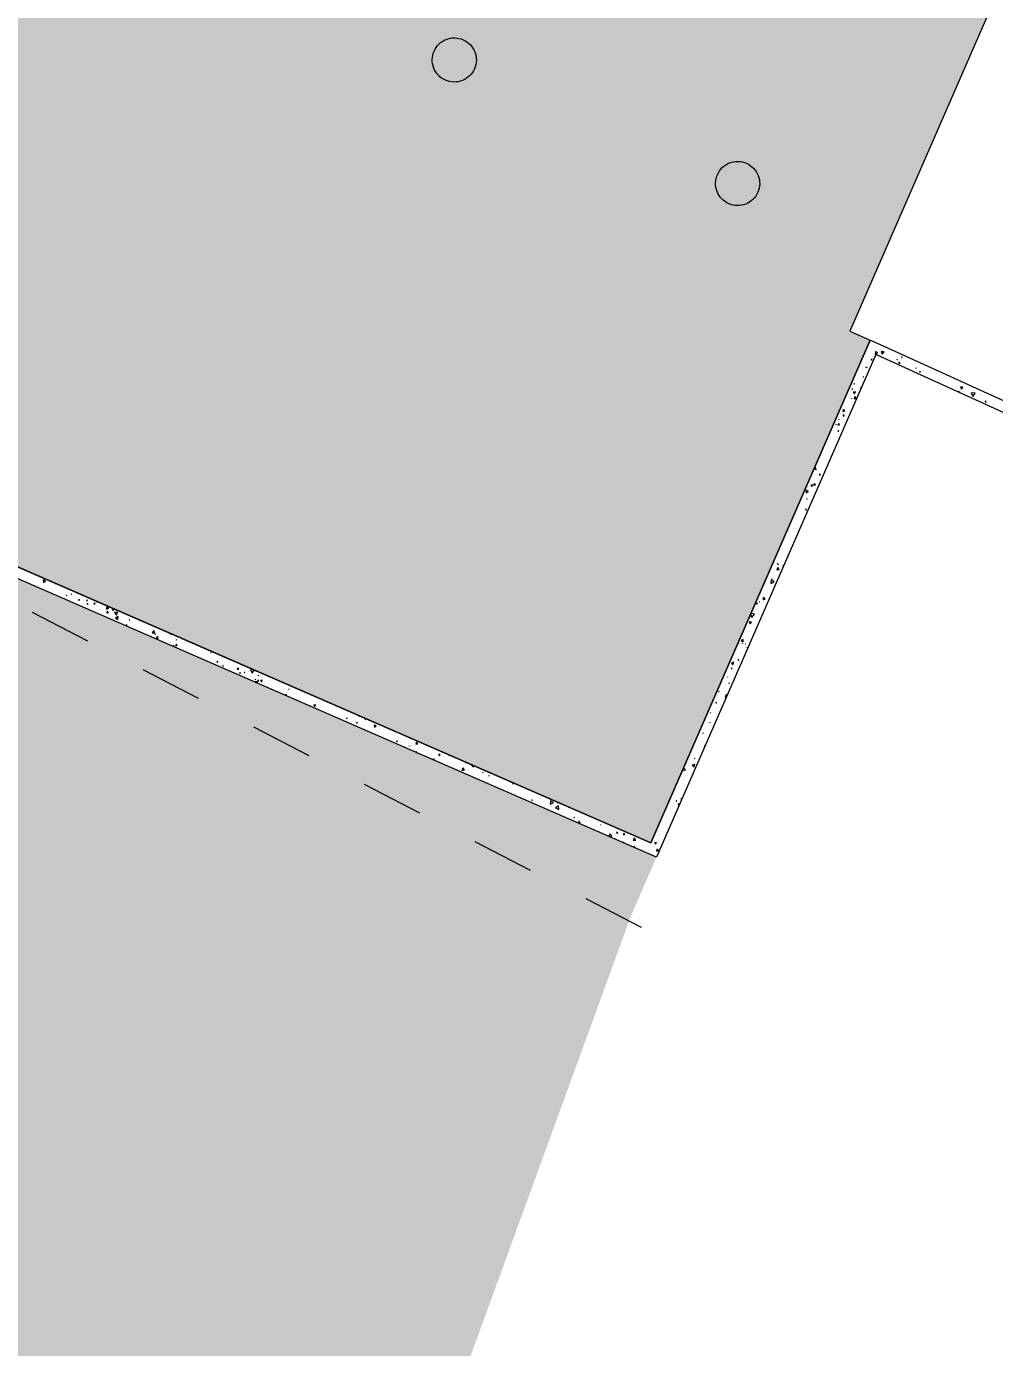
# Model space of a CAD drawing. Header units: millimetres. Extents: x -99530 to 1067232, y -97212 to 137997.
# Drawn here: x 74678 to 79062, y -38834 to -32849 of the extents above; entities that cross this region are included whole.
import ezdxf

# ---------------------------------------------------------------- set-up
doc = ezdxf.new("R2010")
doc.units = ezdxf.units.MM
doc.header["$MEASUREMENT"] = 0
doc.linetypes.add('Dashed', pattern=[564.444447, 282.222223, -282.222223])
for name, color, linetype, lineweight in [('New_A-20-M_Hard_Landscape-Phase 1_Pen_No__1', 7, 'Continuous', 13), ('New_A-20-M_Hard_Landscape-Phase 1_Pen_No__101', 252, 'Continuous', 15), ('New_A-20-M_Hard_Landscape-Phase 1_Pen_No__85', 8, 'Continuous', 20), ('New_A-20-M_Hard_Landscape-Phase 2_Pen_No__1', 7, 'Continuous', 13)]:
    doc.layers.add(name, color=color, linetype=linetype, lineweight=lineweight)
doc.layers.add('New_A-20-M_Hard_Landscape-Phase 1_Pen_No__102', color=7, linetype='Continuous', lineweight=15, true_color=0xcccccc)
doc.layers.add('New_A-20-M_Hard_Landscape-Phase 1_Pen_No__224', color=7, linetype='Continuous', lineweight=13, true_color=0x2f8986)
doc.layers.add('New_A-20-M_Hard_Landscape-Phase 2', color=7, linetype='Continuous')
doc.styles.add('GENERATED_STYLE_4', font='')
doc.styles.get('GENERATED_STYLE_4').set_extended_font_data('Swis721 BT')
doc.dimstyles.new('GENERATED_STYLE__1', dxfattribs={"dimtxt": 250, "dimasz": 95, "dimexe": 0.18, "dimexo": 0, "dimgap": 0.09, "dimtad": 1, "dimdec": 0, "dimzin": 0, "dimdsep": 46, "dimtxsty": 'GENERATED_STYLE_4', "dimblk": 'ARROWHEAD_2', "dimblk1": 'ARROWHEAD_2', "dimblk2": 'ARROWHEAD_2', "dimcen": 0.09, "dimclrd": 7, "dimclre": 7, "dimclrt": 7, "dimadec": 0, "dimazin": 0, "dimtfac": 1, "dimtdec": 4, "dimtmove": 0, "dimatfit": 3, "dimfxl": 1, "dimtolj": 1, "dimtzin": 0, "dimarcsym": 0})

# ---------------------------------------------------------------- blocks, each defined once
blk = doc.blocks.new('*X184')
at = {"layer": 'New_A-20-M_Hard_Landscape-Phase 1_Pen_No__101', "linetype": 'Continuous'}
for p, q in [((78466.2, -34344.9), (78469.7, -34343.4)), ((78469.7, -34343.4), (78467.6, -34341.8)), ((78522.8, -34322.2), (78521.7, -34334)), ((78521.7, -34334), (78532.4, -34329.1)), ((78532.4, -34329.1), (78522.8, -34322.2)), ((78548.3, -34321.3), (78552.8, -34334.7)), ((78562.2, -34324.1), (78548.3, -34321.3)), ((78552.8, -34334.7), (78562.2, -34324.1)), ((78643, -34346.6), (78641.5, -34348.6)), ((78641.5, -34348.6), (78644, -34348.9)), ((78644, -34348.9), (78643, -34346.6)), ((78480.5, -34393.1), (78479.8, -34393.1)), ((78479.8, -34393.1), (78480.2, -34393.7)), ((78480.2, -34393.7), (78480.5, -34393.1)), ((78485.2, -34392.6), (78484.1, -34393.9)), ((78484.1, -34393.9), (78485.7, -34394.1)), ((78485.7, -34394.1), (78485.2, -34392.6)), ((78507.6, -34357), (78502.3, -34357.4)), ((78502.3, -34357.4), (78505.4, -34361.7)), ((78505.4, -34361.7), (78507.6, -34357)), ((78621.2, -34356.2), (78620.5, -34358.3)), ((78620.5, -34358.3), (78622.8, -34357.8)), ((78622.8, -34357.8), (78621.2, -34356.2)), ((78635.1, -34372.9), (78628.9, -34370.9)), ((78628.9, -34370.9), (78630.3, -34377.2)), ((78630.3, -34377.2), (78635.1, -34372.9)), ((78656.8, -34395.9), (78656.6, -34396.2)), ((78657, -34396.4), (78656.8, -34395.9)), ((78706.2, -34396.3), (78705.5, -34397.9)), ((78705.5, -34397.9), (78707.2, -34397.7)), ((78707.2, -34397.7), (78706.2, -34396.3)), ((78722.8, -34412.7), (78722.3, -34413.6)), ((78723.4, -34413.5), (78722.8, -34412.7)), ((78426.7, -34466.2), (78425.7, -34467.7)), ((78425.7, -34467.7), (78427.4, -34467.8)), ((78427.4, -34467.8), (78426.7, -34466.2)), ((78464.2, -34445.4), (78464.1, -34445.4)), ((78464.1, -34445.4), (78464.2, -34445.5)), ((78464.2, -34445.5), (78464.2, -34445.4)), ((78469.6, -34437.4), (78467.7, -34436.8)), ((78467.7, -34436.8), (78468.2, -34438.8)), ((78468.2, -34438.8), (78469.6, -34437.4)), ((78722.3, -34413.6), (78723.4, -34413.5)), ((78727.6, -34413.2), (78725.2, -34414.3)), ((78725.2, -34414.3), (78727.4, -34415.9)), ((78727.4, -34415.9), (78727.6, -34413.2)), ((78419.1, -34491.5), (78416.5, -34491.8)), ((78416.5, -34491.8), (78418.1, -34494)), ((78418.1, -34494), (78419.1, -34491.5)), ((78431.9, -34504.5), (78421.8, -34506.1)), ((78421.8, -34506.1), (78428.2, -34514.1)), ((78430.2, -34525.7), (78426, -34536.8)), ((78428.2, -34514.1), (78431.9, -34504.5)), ((78437.6, -34534.6), (78430.2, -34525.7)), ((78458.8, -34486), (78453.6, -34489.6)), ((78453.6, -34489.6), (78456.6, -34491)), ((78901.1, -34501.1), (78899.7, -34502.7)), ((78899.7, -34502.7), (78901.7, -34503)), ((78901.7, -34503), (78901.1, -34501.1)), ((78918.5, -34483.6), (78908.6, -34483.5)), ((78908.6, -34483.5), (78913.4, -34492.1)), ((78913.4, -34492.1), (78918.5, -34483.6)), ((78956.2, -34508.8), (78963.6, -34526.4)), ((78975.1, -34511.2), (78956.2, -34508.8)), ((78963.6, -34526.4), (78975.1, -34511.2)), ((78376.3, -34584.7), (78375.7, -34594.2)), ((78375.7, -34594.2), (78384.2, -34590)), ((78384.2, -34590), (78376.3, -34584.7)), ((78382, -34543.6), (78381.7, -34543.8)), ((78381.7, -34543.8), (78382, -34544)), ((78382, -34544), (78382, -34543.6)), ((78414.5, -34535.4), (78414.6, -34536)), ((78415.1, -34535.6), (78414.5, -34535.4)), ((78414.6, -34536), (78415.1, -34535.6)), ((78417.8, -34564.7), (78417.6, -34564.8)), ((78417.6, -34564.8), (78417.7, -34564.9)), ((78417.7, -34564.9), (78417.8, -34564.7)), ((78426, -34536.8), (78437.5, -34534.9)), ((79021.4, -34545.9), (79019.6, -34550.1)), ((79019.6, -34550.1), (79024.1, -34549.5)), ((79024.1, -34549.5), (79021.4, -34545.9)), ((78357.1, -34648.3), (78353.2, -34653.8)), ((78357.6, -34628.7), (78356.6, -34628.8)), ((78356.6, -34628.8), (78357.2, -34629.7)), ((78360, -34654.4), (78357.1, -34648.3)), ((78357.2, -34629.7), (78357.6, -34628.7)), ((78382.1, -34611.3), (78377, -34609)), ((78377, -34609), (78377.5, -34614.5)), ((78377.5, -34614.5), (78382.1, -34611.3)), ((78345.4, -34653.3), (78343.5, -34652.6)), ((78343.5, -34652.6), (78343.8, -34654.6)), ((78343.8, -34654.6), (78345.4, -34653.3)), ((78354.6, -34679.9), (78353, -34683.2)), ((78353, -34683.2), (78356.6, -34682.9)), ((78353.2, -34653.8), (78360, -34654.4)), ((78356.6, -34682.9), (78354.6, -34679.9)), ((78244.2, -34854), (78255.2, -34856.3)), ((78250.7, -34842.7), (78247.6, -34846.1)), ((78255.2, -34856.3), (78250.7, -34842.7)), ((78269.4, -34877.7), (78270, -34882)), ((78273.4, -34879.3), (78269.4, -34877.7)), ((78270, -34882), (78273.4, -34879.3)), ((78209.4, -34950.7), (78209.3, -34962.4)), ((78219.5, -34956.7), (78209.4, -34950.7)), ((78237.3, -34926.1), (78229.8, -34928.4)), ((78229.8, -34928.4), (78235.5, -34933.7)), ((78235.5, -34933.7), (78237.3, -34926.1)), ((78247.4, -34919.7), (78243, -34926.2)), ((78243, -34926.2), (78250.8, -34926.8)), ((78250.8, -34926.8), (78247.4, -34919.7)), ((78205.7, -35001.6), (78205.6, -35001.7)), ((78205.6, -35001.7), (78205.8, -35001.7)), ((78205.8, -35001.7), (78205.7, -35001.6)), ((78209.3, -34962.4), (78219.5, -34956.7)), ((78213.8, -34989.5), (78212.2, -34989.6)), ((78212.2, -34989.6), (78213.1, -34991)), ((78213.1, -34991), (78213.8, -34989.5)), ((78208.9, -35035.1), (78206.4, -35038.6)), ((78206.4, -35038.6), (78210.7, -35039.1)), ((78210.7, -35039.1), (78208.9, -35035.1)), ((78093.9, -35201.9), (78093.7, -35202.9)), ((78093.7, -35202.9), (78094.7, -35202.6)), ((78094.7, -35202.6), (78093.9, -35201.9)), ((78106.2, -35225), (78106.1, -35224.9)), ((78106.1, -35224.9), (78106.1, -35225)), ((78106.1, -35225), (78106.2, -35225)), ((78115.1, -35250.2), (78115, -35250.3)), ((78115, -35250.3), (78115.1, -35250.3)), ((78115.1, -35250.3), (78115.1, -35250.2)), ((78127.9, -35243.9), (78127.2, -35243.7)), ((78127.2, -35243.7), (78127.3, -35244.4)), ((78127.3, -35244.4), (78127.9, -35243.9)), ((78081.2, -35300.6), (78076.6, -35310.4)), ((78076.6, -35310.4), (78087.3, -35309.4)), ((78078.7, -35282.4), (78078.2, -35283.4)), ((78078.2, -35283.4), (78079.3, -35283.3)), ((78079.3, -35283.3), (78078.7, -35282.4)), ((78087.3, -35309.4), (78081.2, -35300.6)), ((78083, -35286), (78082.2, -35286.8)), ((78082.2, -35286.8), (78083.3, -35287.1)), ((78083.3, -35287.1), (78083, -35286)), ((78107.3, -35292), (78102.8, -35292)), ((78102.8, -35292), (78105.4, -35296.4)), ((74711.4, -35330.1), (74711.4, -35330.3)), ((74711.4, -35330.3), (74711.5, -35330.2)), ((74764.6, -35361), (74753.6, -35356.6)), ((74753.6, -35356.6), (74755.3, -35368.3)), ((74755.3, -35368.3), (74764.6, -35361)), ((78038.3, -35326.1), (78040.3, -35324.5)), ((78040.3, -35324.5), (78039.2, -35324.1)), ((78050.6, -35356.7), (78049.9, -35372.6)), ((78049.9, -35372.6), (78064.1, -35365.3)), ((78064.1, -35365.3), (78050.6, -35356.7)), ((78055, -35351.2), (78054.2, -35351.4)), ((78054.2, -35351.4), (78054.8, -35352)), ((78054.8, -35352), (78055, -35351.2)), ((74808.2, -35372.3), (74807.8, -35372.9)), ((74807.8, -35372.9), (74809, -35372.9)), ((74809, -35372.9), (74808.8, -35372.6)), ((74860.7, -35426.9), (74859.1, -35427.2)), ((74859.1, -35427.2), (74860.3, -35428.4)), ((74860.3, -35428.4), (74860.7, -35426.9)), ((74881.8, -35420.1), (74881, -35421)), ((74881, -35421), (74882.2, -35421.3)), ((74882.2, -35421.3), (74881.8, -35420.1)), ((74917.4, -35445.9), (74913.3, -35446.9)), ((74913.3, -35446.9), (74916.2, -35450)), ((74916.2, -35450), (74917.4, -35445.9)), ((74951.7, -35447.3), (74950.4, -35450.6)), ((74950.4, -35450.6), (74953.9, -35450.1)), ((74953.9, -35450.1), (74951.7, -35447.3)), ((74953.2, -35462.8), (74953.1, -35466.9)), ((74953.1, -35466.9), (74956.7, -35464.9)), ((74956.7, -35464.9), (74953.2, -35462.8)), ((74985.8, -35460.6), (74983.5, -35464.8)), ((74983.5, -35464.8), (74988.3, -35464.6)), ((74988.3, -35464.6), (74985.8, -35460.6)), ((74998, -35456.5), (74995.8, -35455.6)), ((74995.8, -35455.6), (74996.2, -35458)), ((74996.2, -35458), (74998, -35456.5)), ((75041.6, -35476.8), (75039.3, -35489.7)), ((75039.3, -35489.7), (75051.6, -35485.2)), ((75051.6, -35485.2), (75041.6, -35476.8)), ((75065.1, -35484.4), (75070.5, -35495.1)), ((75070.5, -35495.1), (75074.8, -35488.6)), ((77985.8, -35460.6), (77983.5, -35464.8)), ((77983.5, -35464.8), (77988.3, -35464.6)), ((77988.3, -35464.6), (77985.8, -35460.6)), ((77998, -35456.5), (77995.8, -35455.6)), ((77995.8, -35455.6), (77996.2, -35458)), ((77996.2, -35458), (77998, -35456.5)), ((78023, -35441.4), (78014.3, -35436.5)), ((78014.3, -35436.5), (78014.4, -35446.5)), ((78014.4, -35446.5), (78023, -35441.4)), ((75043.9, -35498), (75042, -35505.7)), ((75042, -35505.7), (75049.6, -35503.5)), ((75049.6, -35503.5), (75043.9, -35498)), ((75090.3, -35502.5), (75076.2, -35504.4)), ((75076.2, -35504.4), (75084.9, -35515.7)), ((75092.8, -35522.7), (75080.9, -35527.7)), ((75080.9, -35527.7), (75091.2, -35535.5)), ((75084.9, -35515.7), (75090.3, -35502.5)), ((75091.2, -35535.5), (75092.8, -35522.7)), ((75144.8, -35537.5), (75143.6, -35537.3)), ((75143.6, -35537.3), (75144, -35538.4)), ((75144, -35538.4), (75144.8, -35537.5)), ((77961.3, -35547.7), (77951.1, -35546.6)), ((77951.1, -35546.6), (77955.2, -35556)), ((77955.2, -35556), (77961.3, -35547.7)), ((77957.4, -35511.7), (77963.6, -35526.4)), ((77975.1, -35511.2), (77958.6, -35509.1)), ((77963.6, -35526.4), (77975.1, -35511.2)), ((75132.6, -35559.8), (75131, -35559.3)), ((75131, -35559.3), (75131.3, -35561)), ((75131.3, -35561), (75132.6, -35559.8)), ((75254.4, -35586.2), (75246.6, -35596.5)), ((75246.6, -35596.5), (75259.5, -35598.1)), ((75259.5, -35598.1), (75254.4, -35586.2)), ((75262.8, -35602.4), (75261.5, -35602.1)), ((75261.5, -35602.1), (75261.9, -35603.4)), ((75261.9, -35603.4), (75262.8, -35602.4)), ((75328.3, -35599.1), (75329, -35603.1)), ((75329, -35603.1), (75331.9, -35600.7)), ((77947.1, -35592.3), (77947.2, -35592.4)), ((77947.2, -35592.3), (77947.1, -35592.3)), ((77947.2, -35592.4), (77947.2, -35592.3)), ((75271.3, -35613.7), (75265.1, -35620.6)), ((75265.1, -35620.6), (75274.2, -35622.5)), ((75274.2, -35622.5), (75271.3, -35613.7)), ((75321, -35647.8), (75319.5, -35648.8)), ((75321.1, -35649.5), (75321, -35647.8)), ((75345.4, -35653.3), (75343.5, -35652.6)), ((75343.5, -35652.6), (75343.8, -35654.6)), ((75343.8, -35654.6), (75345.4, -35653.3)), ((75357.1, -35648.3), (75353.2, -35653.8)), ((75353.2, -35653.8), (75360, -35654.4)), ((75357.6, -35628.7), (75356.6, -35628.8)), ((75356.6, -35628.8), (75357.2, -35629.7)), ((75360, -35654.4), (75357.1, -35648.3)), ((75357.2, -35629.7), (75357.6, -35628.7)), ((75395.2, -35640.5), (75395.3, -35640.8)), ((75395.5, -35640.6), (75395.2, -35640.5)), ((75395.3, -35640.8), (75395.5, -35640.6)), ((77903.3, -35642.1), (77903, -35642.6)), ((77903, -35642.6), (77903.6, -35642.6)), ((77903.6, -35642.6), (77903.3, -35642.1)), ((77924.2, -35626.9), (77915.3, -35630.9)), ((77915.3, -35630.9), (77923.2, -35636.6)), ((77920.5, -35643.6), (77920.1, -35644)), ((77920.1, -35644), (77920.6, -35644.1)), ((77920.6, -35644.1), (77920.5, -35643.6)), ((77923.2, -35636.6), (77924.2, -35626.9)), ((77933.7, -35647.7), (77933.6, -35647.7)), ((77933.6, -35647.7), (77933.7, -35647.8)), ((77933.7, -35647.8), (77933.7, -35647.7)), ((77942.7, -35661.7), (77942.4, -35661.9)), ((77942.4, -35661.9), (77942.7, -35662.1)), ((77942.7, -35662.1), (77942.7, -35661.7)), ((75512.9, -35683.7), (75512.5, -35685)), ((75512.5, -35685), (75513.8, -35684.7)), ((75513.8, -35684.7), (75512.9, -35683.7)), ((75543.4, -35724.3), (75540.6, -35727.7)), ((75540.6, -35727.7), (75545, -35728.5)), ((75545, -35728.5), (75543.4, -35724.3)), ((77900.8, -35717.6), (77902, -35721.3)), ((77904.6, -35718.4), (77900.8, -35717.6)), ((77902, -35721.3), (77904.6, -35718.4)), ((75567.8, -35744.7), (75567.2, -35747.2)), ((75567.2, -35747.2), (75569.6, -35746.4)), ((75569.6, -35746.4), (75567.8, -35744.7)), ((75620.4, -35779.5), (75620.2, -35779.9)), ((75620.8, -35780.2), (75620.4, -35779.5)), ((75636.6, -35754.6), (75632.9, -35760.4)), ((75632.9, -35760.4), (75639.8, -35760.7)), ((75639.8, -35760.7), (75636.6, -35754.6)), ((75645.7, -35776.2), (75643.4, -35779.5)), ((75643.4, -35779.5), (75647.4, -35779.8)), ((75647.4, -35779.8), (75645.7, -35776.2)), ((75664.5, -35776.1), (75665.3, -35777.6)), ((75666.2, -35776.1), (75664.5, -35776.1)), ((75665.3, -35777.6), (75666.2, -35776.1)), ((75691.9, -35763.7), (75699.8, -35778.8)), ((75707.3, -35764.4), (75691.9, -35763.7)), ((75699.8, -35778.8), (75708.6, -35764.9)), ((75712.3, -35766.5), (75711.6, -35767.4)), ((75711.6, -35767.4), (75715.4, -35767.9)), ((75729.1, -35788.5), (75726.6, -35788.9)), ((75726.6, -35788.9), (75728.2, -35790.9)), ((75728.2, -35790.9), (75729.1, -35788.5)), ((77880.1, -35729.7), (77870.5, -35734.3)), ((77870.5, -35734.3), (77879.2, -35740.3)), ((77874.5, -35757.4), (77871, -35756)), ((77871, -35756), (77871.6, -35759.8)), ((77871.6, -35759.8), (77874.5, -35757.4)), ((77879.2, -35740.3), (77880.1, -35729.7)), ((75724.8, -35817.7), (75713.4, -35818.8)), ((75713.4, -35818.8), (75715.3, -35821.4)), ((75714.3, -35806.9), (75713.6, -35808.6)), ((75713.6, -35808.6), (75715.4, -35808.3)), ((75715.4, -35808.3), (75714.3, -35806.9)), ((75721.8, -35824.3), (75724.8, -35817.7)), ((75728.4, -35810.4), (75724.6, -35812.3)), ((75724.6, -35812.3), (75728.2, -35814.7)), ((75728.2, -35814.7), (75728.4, -35810.4)), ((75745, -35810.6), (75737.7, -35812.1)), ((75737.7, -35812.1), (75742.7, -35817.8)), ((75742.7, -35817.8), (75745, -35810.6)), ((77853.6, -35796.8), (77852.3, -35796.4)), ((77852.3, -35796.4), (77852.6, -35797.8)), ((77852.6, -35797.8), (77853.6, -35796.8)), ((77861.8, -35824.5), (77859.5, -35824)), ((77859.5, -35824), (77860.3, -35826.2)), ((77860.3, -35826.2), (77861.8, -35824.5)), ((75814.2, -35860.2), (75812.6, -35861.7)), ((75812.6, -35861.7), (75814.7, -35862.4)), ((75814.7, -35862.4), (75814.2, -35860.2)), ((75854.9, -35875.1), (75845, -35878)), ((75853.3, -35881.6), (75854.9, -35875.1)), ((75868, -35851.1), (75866.6, -35851.2)), ((75866.6, -35851.2), (75867.4, -35852.3)), ((75867.4, -35852.3), (75868, -35851.1)), ((77814.2, -35860.2), (77812.6, -35861.7)), ((77812.6, -35861.7), (77814.7, -35862.4)), ((77814.7, -35862.4), (77814.2, -35860.2)), ((77823.9, -35888.7), (77823.7, -35889.1)), ((77823.7, -35889.1), (77824.2, -35889.1)), ((77824.2, -35889.1), (77823.9, -35888.7)), ((77848.6, -35885.2), (77841.6, -35889.3)), ((77841.6, -35889.3), (77845.8, -35891.7)), ((77852.8, -35875.8), (77844.5, -35878.1)), ((77844.5, -35878.1), (77849.6, -35883.1)), ((75979.8, -35922.8), (75982.8, -35930.6)), ((75988, -35924.2), (75979.8, -35922.8)), ((75982.8, -35930.6), (75988, -35924.2)), ((77775.4, -35958.8), (77774.9, -35958.8)), ((77774.9, -35958.8), (77775.2, -35959.3)), ((77775.2, -35959.3), (77775.4, -35958.8)), ((77802.1, -35910.6), (77800.7, -35913.1)), ((77800.7, -35913.1), (77803.6, -35913.1)), ((77803.6, -35913.1), (77802.1, -35910.6)), ((76130, -35982.4), (76126.7, -35982.3)), ((76126.7, -35982.3), (76128.3, -35985.2)), ((76128.3, -35985.2), (76130, -35982.4)), ((76159.9, -36015.1), (76159.9, -36015.3)), ((76160.4, -36015.5), (76159.9, -36015.1)), ((76174.4, -36001.6), (76172, -36004.2)), ((76172, -36004.2), (76175.5, -36004.9)), ((76175.5, -36004.9), (76174.4, -36001.6)), ((76185.8, -35973.1), (76184.4, -35973.4)), ((76184.4, -35973.4), (76186.5, -35975.7)), ((76186.5, -35975.7), (76187.1, -35973.6)), ((76205.7, -36001.6), (76205.6, -36001.7)), ((76205.6, -36001.7), (76205.8, -36001.7)), ((76205.8, -36001.7), (76205.7, -36001.6)), ((76213.8, -35989.5), (76212.2, -35989.6)), ((76212.2, -35989.6), (76213.1, -35991)), ((76213.1, -35991), (76213.8, -35989.5)), ((76261.1, -36017.1), (76252.6, -36014.5)), ((76252.6, -36014.5), (76254.7, -36023.2)), ((76254.7, -36023.2), (76261.1, -36017.1)), ((77772.6, -36003.2), (77772.7, -36003.3)), ((77772.7, -36003.2), (77772.6, -36003.2)), ((77772.7, -36003.3), (77772.7, -36003.2)), ((76208.9, -36035.1), (76208.1, -36036.3)), ((76209.8, -36037), (76208.9, -36035.1)), ((76357.7, -36087.7), (76354.1, -36086.7)), ((76354.1, -36086.7), (76355, -36090.3)), ((76355, -36090.3), (76357.7, -36087.7)), ((77741.5, -36049.9), (77741.9, -36051.6)), ((77743.1, -36050.4), (77741.5, -36049.9)), ((77741.9, -36051.6), (77743.1, -36050.4)), ((76413.3, -36108.8), (76412.9, -36108.8)), ((76412.9, -36108.8), (76413.1, -36109.1)), ((76413.1, -36109.1), (76413.3, -36108.8)), ((76444.2, -36091.6), (76440.8, -36100.5)), ((76440.8, -36100.5), (76450.3, -36099)), ((76442.5, -36134.5), (76441.4, -36138)), ((76445.8, -36138), (76442.5, -36134.5)), ((76442.9, -36138.7), (76445.8, -36138)), ((76450.3, -36099), (76444.2, -36091.6)), ((76551.4, -36148.1), (76545.8, -36145.3)), ((76545.8, -36145.3), (76546.1, -36151.6)), ((76546.1, -36151.6), (76551.4, -36148.1)), ((77751.1, -36105.6), (77746.5, -36111.5)), ((77746.5, -36111.5), (77749.8, -36111.9)), ((77751.8, -36107.3), (77751.1, -36105.6)), ((76523.8, -36167), (76521.8, -36166.9)), ((76521.8, -36166.9), (76522.8, -36168.7)), ((76522.8, -36168.7), (76523.8, -36167)), ((76588.9, -36148.8), (76591.4, -36152.1)), ((76591.4, -36152.1), (76592.2, -36150.2)), ((76653.7, -36207.6), (76649.7, -36219.5)), ((76662, -36216.9), (76653.7, -36207.6)), ((76666.8, -36182.8), (76665.7, -36183.9)), ((76665.7, -36183.9), (76667.5, -36184.3)), ((76667.5, -36184.3), (76667.1, -36182.9)), ((76696.1, -36195.5), (76693.1, -36196.3)), ((76693.1, -36196.3), (76702.2, -36205.6)), ((76702.2, -36205.6), (76704.1, -36199)), ((77662, -36216.9), (77653.9, -36207.8)), ((77667, -36182.6), (77665.7, -36183.9)), ((77665.7, -36183.9), (77667.5, -36184.3)), ((77667.5, -36184.3), (77667, -36182.6)), ((77705.7, -36193.1), (77693.1, -36196.3)), ((77693.1, -36196.3), (77702.2, -36205.6)), ((77702.2, -36205.6), (77705.7, -36193.1)), ((77704.5, -36165.8), (77703.3, -36166.1)), ((77703.3, -36166.1), (77704.2, -36166.9)), ((77704.2, -36166.9), (77704.5, -36165.8)), ((76649.7, -36219.5), (76662, -36216.9)), ((76747, -36228.9), (76745.3, -36229)), ((76745.3, -36229), (76746.3, -36230.5)), ((76746.3, -36230.5), (76747, -36228.9)), ((76772.7, -36243), (76772.3, -36243.5)), ((76772.3, -36243.5), (76772.9, -36243.6)), ((76772.9, -36243.6), (76772.7, -36243)), ((77652.7, -36210.6), (77649.7, -36219.5)), ((77649.7, -36219.5), (77662, -36216.9)), ((76880.3, -36280.1), (76879.1, -36280.7)), ((76879.1, -36280.7), (76880.1, -36281.4)), ((76880.1, -36281.4), (76880.3, -36280.1)), ((76922.5, -36294.3), (76922.8, -36294.6)), ((76922.8, -36294.6), (76922.9, -36294.4)), ((76967.5, -36353), (76966.4, -36355.6)), ((76966.4, -36355.6), (76969.3, -36355.2)), ((76969.3, -36355.2), (76967.5, -36353)), ((77050.6, -36356.7), (77049.9, -36372.6)), ((77049.9, -36372.6), (77064.1, -36365.3)), ((77064.1, -36365.3), (77050.6, -36356.7)), ((77054.7, -36351.9), (77054.8, -36352)), ((77054.8, -36352), (77054.8, -36351.9)), ((77087.4, -36379.4), (77074, -36389.8)), ((77085, -36366), (77083.4, -36367)), ((77083.4, -36367), (77085.1, -36367.9)), ((77085.1, -36367.9), (77085, -36366)), ((77089.7, -36396.2), (77087.4, -36379.4)), ((77621.2, -36356.2), (77620.5, -36358.3)), ((77620.5, -36358.3), (77622.8, -36357.8)), ((77622.8, -36357.8), (77621.2, -36356.2)), ((77635.1, -36372.9), (77628.9, -36370.9)), ((77628.9, -36370.9), (77630.3, -36377.2)), ((77630.3, -36377.2), (77635.1, -36372.9)), ((77643, -36346.6), (77641.5, -36348.6)), ((77641.5, -36348.6), (77644, -36348.9)), ((77644, -36348.9), (77643, -36346.6)), ((77074, -36389.8), (77089.7, -36396.2)), ((77102.8, -36415.8), (77102.5, -36416.3)), ((77102.5, -36416.3), (77103.1, -36416.3)), ((77103.1, -36416.3), (77102.8, -36415.8)), ((77159.3, -36432.3), (77156.3, -36432.4)), ((77156.3, -36432.4), (77157.8, -36434.9)), ((77157.8, -36434.9), (77159.3, -36432.3)), ((77565.8, -36417.8), (77565.6, -36418)), ((77565.6, -36418), (77565.9, -36418.1)), ((77565.9, -36418.1), (77565.8, -36417.8)), ((77181.9, -36451.7), (77177.8, -36450.9)), ((77177.8, -36450.9), (77179.1, -36454.8)), ((77179.1, -36454.8), (77181.9, -36451.7)), ((77185.6, -36454.7), (77185.4, -36454.9)), ((77185.4, -36454.9), (77185.7, -36455)), ((77185.7, -36455), (77185.6, -36454.7)), ((77279.3, -36465.5), (77278.5, -36466.8)), ((77278.5, -36466.8), (77279.9, -36466.9)), ((77279.9, -36466.9), (77279.3, -36465.5)), ((77320.6, -36506.9), (77316, -36518.4)), ((77328.3, -36516.6), (77320.6, -36506.9)), ((77350.8, -36500.1), (77352.5, -36505.7)), ((77356.4, -36501.5), (77350.8, -36500.1)), ((77352.5, -36505.7), (77356.4, -36501.5)), ((77383.8, -36504.6), (77381.5, -36511.4)), ((77388.5, -36510.1), (77383.8, -36504.6)), ((77316, -36518.4), (77328.3, -36516.6)), ((77381.5, -36511.4), (77388.5, -36510.1)), ((77382, -36543.6), (77381.7, -36543.8)), ((77381.7, -36543.8), (77382, -36544)), ((77382, -36544), (77382, -36543.6)), ((77414.5, -36535.4), (77414.6, -36536)), ((77415.1, -36535.6), (77414.5, -36535.4)), ((77414.6, -36536), (77415.1, -36535.6)), ((77430.2, -36525.7), (77426, -36536.8)), ((77426, -36536.8), (77437.8, -36534.9)), ((77433.9, -36566.7), (77428.3, -36563.4)), ((77428.3, -36563.4), (77428.3, -36568.4)), ((77429.8, -36569), (77433.9, -36566.7)), ((77437.8, -36534.9), (77430.2, -36525.7)), ((77521.7, -36515.7), (77521.4, -36516.1)), ((77521.4, -36516.1), (77521.9, -36516.2)), ((77521.9, -36516.2), (77521.7, -36515.7)), ((77531.6, -36548.1), (77523.9, -36545.5)), ((77523.9, -36545.5), (77525.5, -36553.5)), ((77525.5, -36553.5), (77531.6, -36548.1)), ((77538.6, -36560.7), (77538.5, -36560.7)), ((77538.5, -36560.7), (77538.5, -36560.8)), ((77538.5, -36560.8), (77538.6, -36560.7)), ((77554.4, -36559.6), (77553.3, -36560)), ((77553.3, -36560), (77554.1, -36560.7)), ((77554.3, -36560.2), (77554.4, -36559.6)), ((77532.8, -36575.7), (77531.1, -36584.9)), ((77531.1, -36584.9), (77540, -36581.8)), ((77540, -36581.8), (77532.8, -36575.7))]:
    blk.add_line(p, q, dxfattribs=at)
blk = doc.blocks.new('Fill_4_1', base_point=(0, 0))
at = {"layer": 'New_A-20-M_Hard_Landscape-Phase 1_Pen_No__1', "linetype": 'Continuous'}
for p, q in [((77505.4, -36548.4), (78498.8, -34270.2)), ((78498.8, -34270.2), (78544.6, -34290.2)), ((78544.6, -34290.2), (86840.7, -38068.1)), ((78524.2, -34335.9), (77531.2, -36613.2)), ((86820, -38113.6), (78524.2, -34335.9)), ((73840.7, -34950.5), (77505.4, -36548.4)), ((77485.7, -36593.4), (73807.7, -34989.6)), ((77531.2, -36613.2), (77485.7, -36593.4))]:
    blk.add_line(p, q, dxfattribs=at)
at = {"layer": 'New_A-20-M_Hard_Landscape-Phase 1_Pen_No__101', "linetype": 'Continuous'}
blk.add_blockref('*X184', (0, 0), dxfattribs=at)
blk = doc.blocks.new('*D440')
at = {"layer": 'New_A-20-M_Hard_Landscape-Phase 2_Pen_No__1', "linetype": 'Continuous'}
for p, q in [((76409.7, -21719), (76322.7, -21603.8)), ((76390, -21605.1), (76366.2, -21661.4)), ((76366.2, -21661.4), (71173.1, -33925.7)), ((76279.9, -21624.8), (76452.5, -21697.9)), ((71129.6, -33868.1), (71216.6, -33983.3)), ((71086.8, -33889.2), (71259.4, -33962.3)), ((71173.1, -33925.7), (71149.3, -33982))]:
    blk.add_line(p, q, dxfattribs=at)
at = {"layer": 'New_A-20-M_Hard_Landscape-Phase 2_Pen_No__1', "insert": (74026.2, -27316), "char_height": 250, "attachment_point": 7, "rotation": 247.0508, "style": 'GENERATED_STYLE_4'}
blk.add_mtext('\\A1;{\\fSwis721 BT|b0|i0|c0|p34;13,318}', dxfattribs=at)
blk = doc.blocks.new('ARROWHEAD_2')
at = {"color": 0, "linetype": 'Continuous', "lineweight": 0}
for p, q in [((-0.378, -0.655), (0.378, 0.655)), ((0, 0), (-1, 0))]:
    blk.add_line(p, q, dxfattribs=at)

msp = doc.modelspace()

# ---------------------------------------------------------------- hatches: boundary and pattern name
at = {"layer": 'New_A-20-M_Hard_Landscape-Phase 1_Pen_No__102', "linetype": 'Continuous'}
msp.add_hatch(color=256, dxfattribs=at).paths.add_polyline_path([(71258.6, -38834.1, 0.380119), (73668.7, -46222.8), (73972.3, -45526.7), (75072.3, -46006.3), (74752.5, -46739.6), (75414.7, -47028.4), (76837.6, -44682.7), (76419, -39613.7), (77415.8, -36877.9), (77531.2, -36613.2), (73807.7, -34989.6), (72528.7, -37922.9), (71795.4, -37603.1)])
at = {"layer": 'New_A-20-M_Hard_Landscape-Phase 1_Pen_No__224', "linetype": 'Continuous'}
for points in [[(76708.6, -32964.7, -0.414214), (76652, -33094.4, -0.414214), (76522.4, -33037.8, -0.414214), (76578.9, -32908.2, -0.414214)], [(77991.9, -33524.3, -0.414214), (77935.3, -33654, -0.414214), (77805.7, -33597.4, -0.414214), (77862.2, -33467.8, -0.414214)]]:
    msp.add_hatch(color=256, dxfattribs=at).paths.add_polyline_path(points)
at = {"layer": 'New_A-20-M_Hard_Landscape-Phase 1_Pen_No__85', "linetype": 'Continuous', "lineweight": 0, "true_color": 0x202020}
msp.add_hatch(color=179, dxfattribs=at).paths.add_polyline_path([(73094.4, -34624.1), (78897.2, -21316.3), (83216.9, -23199.9), (78407.1, -34230.3), (78498.8, -34270.2), (77505.4, -36548.4), (73840.7, -34950.5)])

# ---------------------------------------------------------------- linework, layer by layer
at = {"layer": 'New_A-20-M_Hard_Landscape-Phase 1_Pen_No__1', "linetype": 'Dashed'}
msp.add_line((77462.7, -36931.7), (74023.5, -35151.5), dxfattribs=at)
at = {"layer": 'New_A-20-M_Hard_Landscape-Phase 1_Pen_No__1', "linetype": 'Continuous', "flags": 128}
msp.add_lwpolyline([(73094.4, -34624.1), (78897.2, -21316.3), (83216.9, -23199.9), (78407.1, -34230.3), (78498.8, -34270.2), (77505.4, -36548.4), (73840.7, -34950.5)], close=True, dxfattribs=at)
for points in [[(76708.6, -32964.7, -0.414214), (76652, -33094.4, -0.414214), (76522.4, -33037.8, -0.414214), (76578.9, -32908.2, -0.414214)], [(77991.9, -33524.3, -0.414214), (77935.3, -33654, -0.414214), (77805.7, -33597.4, -0.414214), (77862.2, -33467.8, -0.414214)]]:
    msp.add_lwpolyline(points, format="xyb", close=True, dxfattribs=at)

# ---------------------------------------------------------------- block references
at = {"layer": 'New_A-20-M_Hard_Landscape-Phase 1_Pen_No__101', "linetype": 'Continuous'}
msp.add_blockref('Fill_4_1', (0, 0), dxfattribs=at)

# ---------------------------------------------------------------- dimensions: what is measured, and where the dimension line sits
at = {"layer": 'New_A-20-M_Hard_Landscape-Phase 2', "linetype": 'Continuous'}
dim = msp.add_linear_dim(base=(71173.1, -33925.7), p1=(76666.1, -21788.4), p2=(71473, -34052.7), angle=247.0508, dimstyle='GENERATED_STYLE__1', dxfattribs=at)
dim.commit()
dim.dimension.update_dxf_attribs({"geometry": '*D440', "text_midpoint": (73930.8, -27861.7), "dimtype": 160, "text_rotation": 247.0508})

doc.saveas('drawing.dxf')
